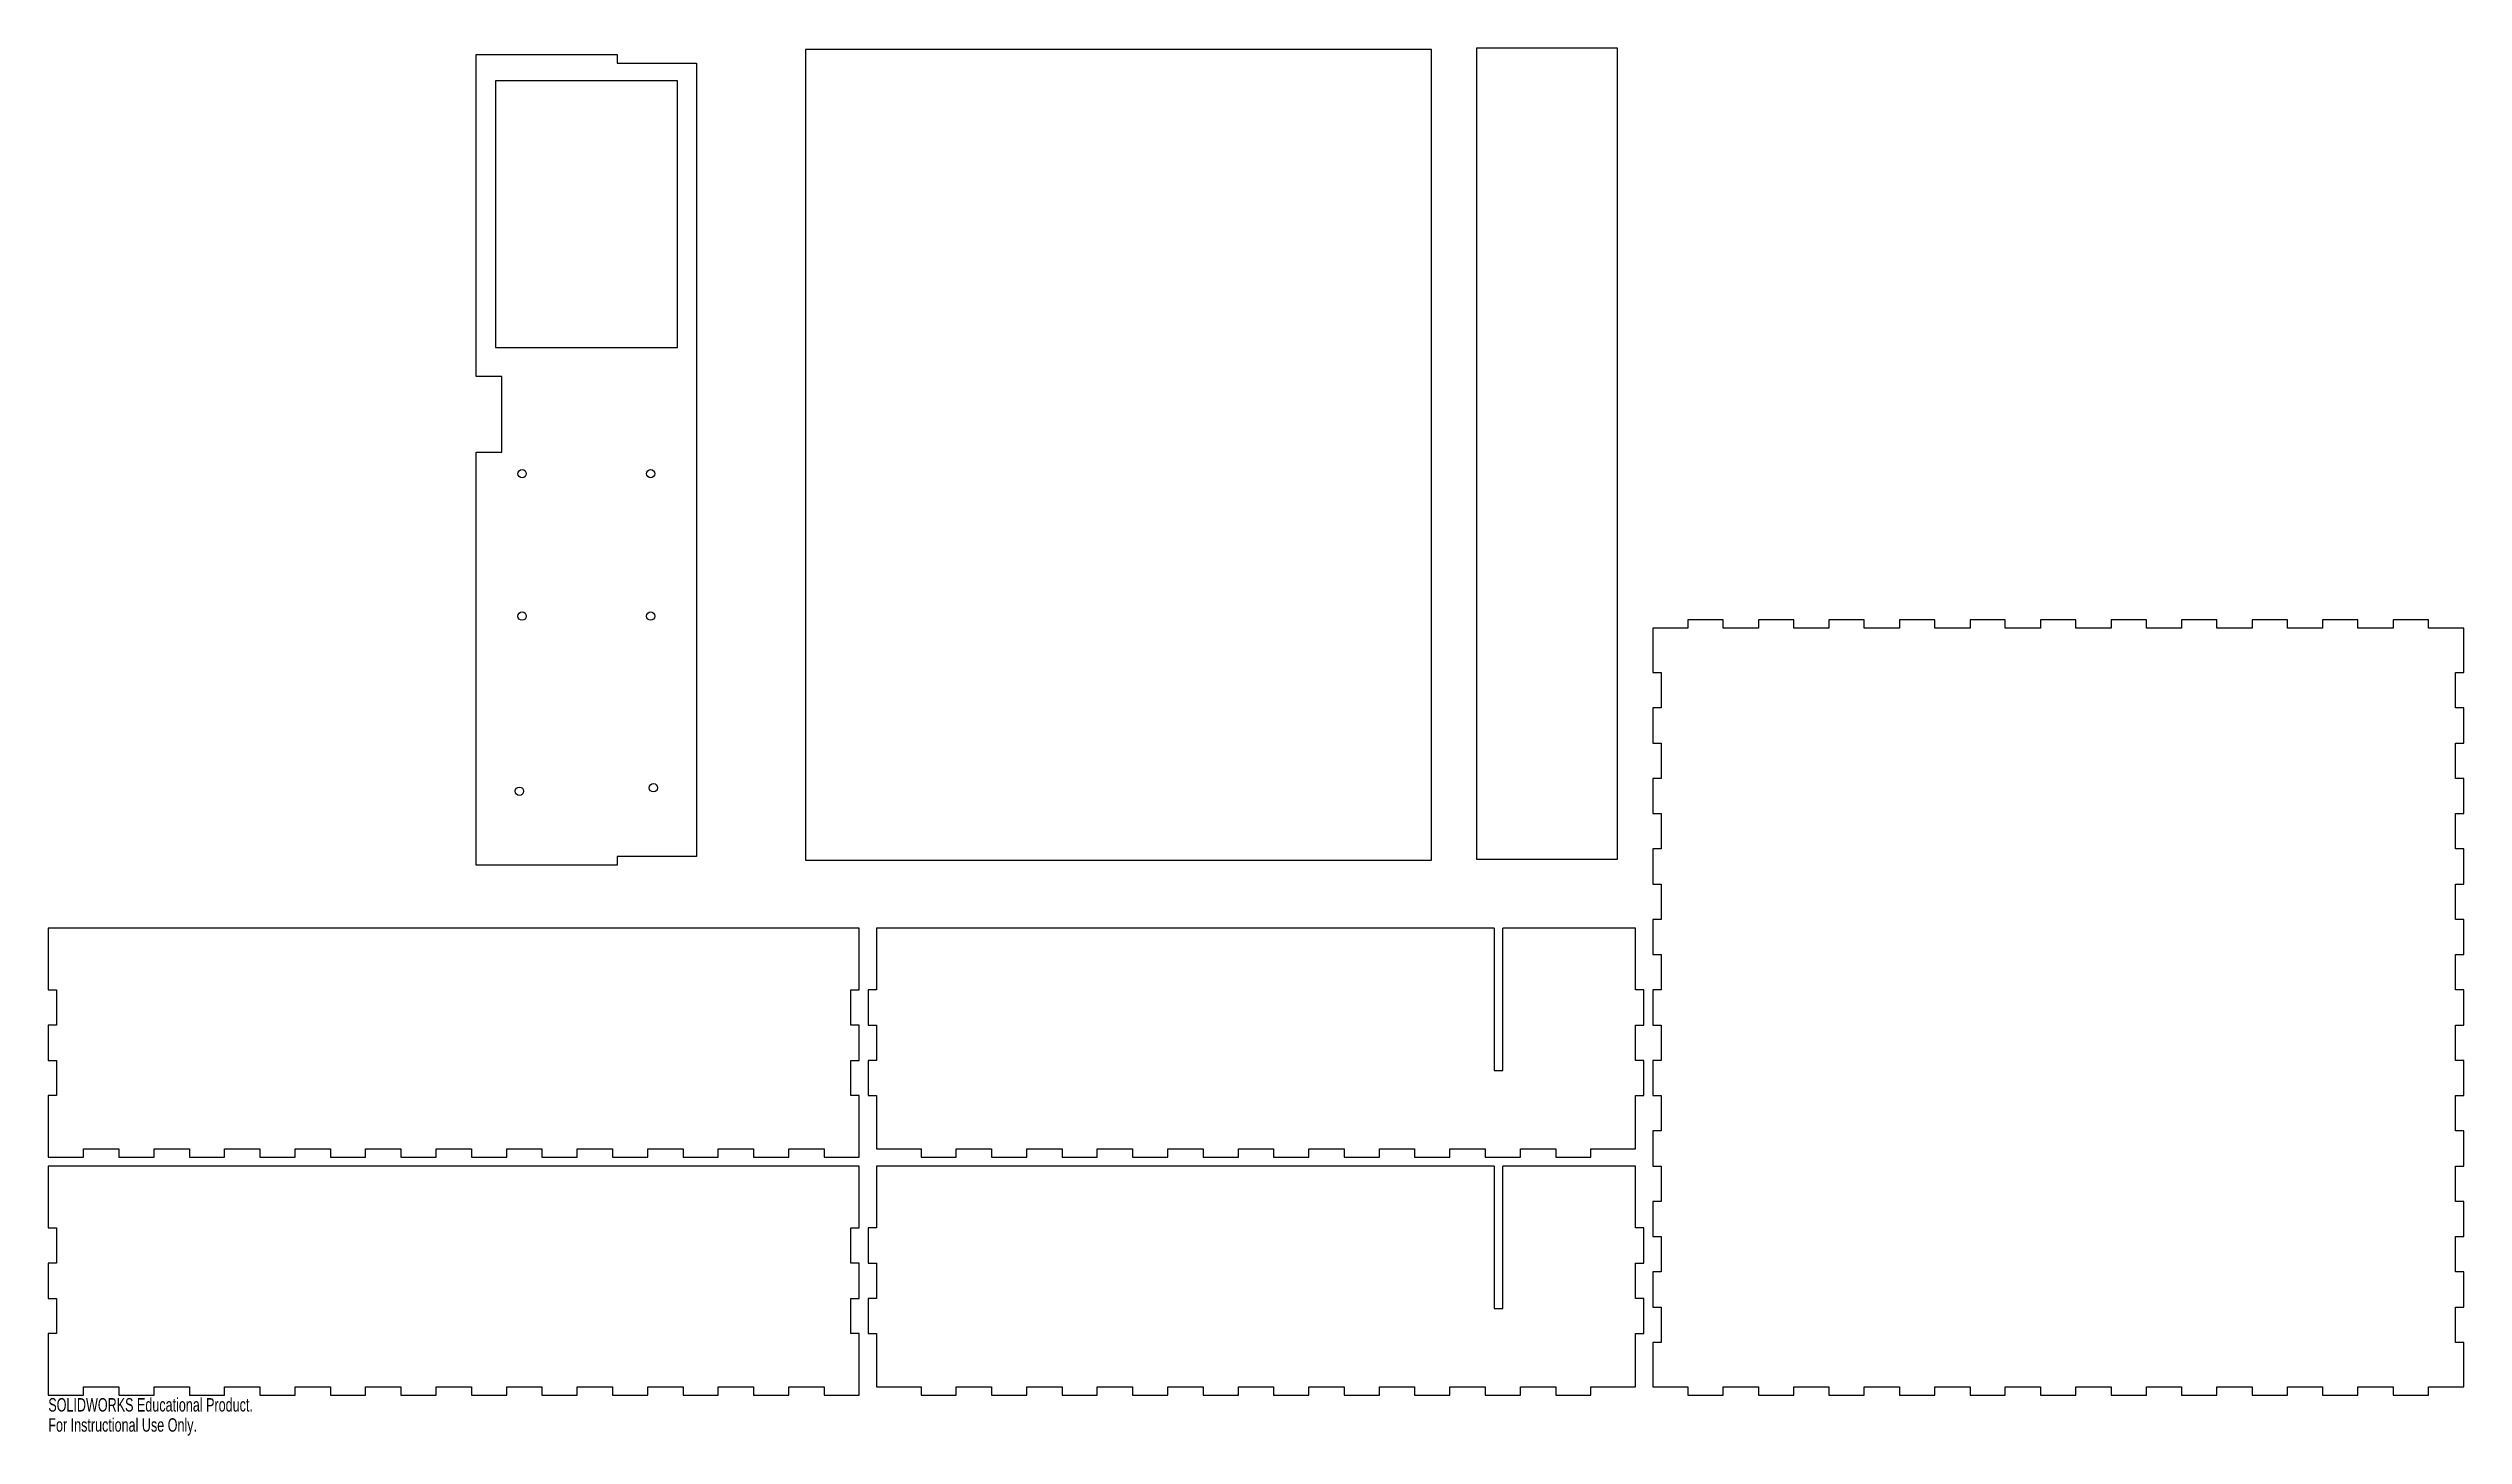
# Model space of a CAD drawing. Header units: millimetres. Extents: x -57 to 813, y 290 to 790.
import ezdxf

# ---------------------------------------------------------------- set-up
doc = ezdxf.new("R2010")
doc.units = ezdxf.units.MM
doc.styles.add('SLDTEXTSTYLE0', font='TXT', dxfattribs={"width": 0.7})

msp = doc.modelspace()

# ---------------------------------------------------------------- linework, layer by layer
at = {"color": 7, "linetype": 'Continuous', "lineweight": 25}
for p, q in [((96.69, 787.49), (147.49, 787.49)), ((96.69, 671.47), (96.69, 787.49)), ((147.49, 787.49), (147.49, 784.32)), ((147.49, 784.32), (176.06, 784.32)), ((176.06, 784.32), (176.06, 498.57)), ((440.81, 789.29), (215.26, 789.29)), ((215.26, 789.29), (215.26, 497.19)), ((440.81, 497.19), (440.81, 789.29)), ((507.72, 789.72), (456.92, 789.72)), ((456.92, 789.72), (456.92, 497.62)), ((507.72, 497.62), (507.72, 789.72)), ((169.14, 777.97), (103.61, 777.97)), ((103.61, 777.97), (103.61, 681.96)), ((169.14, 681.96), (169.14, 777.97)), ((103.61, 681.96), (169.14, 681.96)), ((105.89, 671.47), (96.69, 671.47)), ((105.89, 644.17), (105.89, 671.47)), ((96.69, 495.39), (96.69, 644.17)), ((96.69, 644.17), (105.89, 644.17)), ((533.12, 583.86), (533.12, 580.87)), ((545.82, 583.86), (533.12, 583.86)), ((545.82, 580.87), (545.82, 583.86)), ((558.52, 583.86), (558.52, 580.87)), ((571.22, 583.86), (558.52, 583.86)), ((571.22, 580.87), (571.22, 583.86)), ((583.92, 583.86), (583.92, 580.87)), ((596.62, 583.86), (583.92, 583.86)), ((596.62, 580.87), (596.62, 583.86)), ((609.32, 583.86), (609.32, 580.87)), ((622.02, 583.86), (609.32, 583.86)), ((622.02, 580.87), (622.02, 583.86)), ((634.72, 583.86), (634.72, 580.87)), ((647.42, 583.86), (634.72, 583.86)), ((647.42, 580.87), (647.42, 583.86)), ((660.12, 583.86), (660.12, 580.87)), ((672.82, 583.86), (660.12, 583.86)), ((672.82, 580.87), (672.82, 583.86)), ((685.52, 583.86), (685.52, 580.87)), ((698.22, 583.86), (685.52, 583.86)), ((698.22, 580.87), (698.22, 583.86)), ((710.92, 583.86), (710.92, 580.87)), ((723.62, 583.86), (710.92, 583.86)), ((723.62, 580.87), (723.62, 583.86)), ((736.32, 583.86), (736.32, 580.87)), ((749.02, 583.86), (736.32, 583.86)), ((749.02, 580.87), (749.02, 583.86)), ((761.72, 583.86), (761.72, 580.87)), ((774.42, 583.86), (761.72, 583.86)), ((774.42, 580.87), (774.42, 583.86)), ((787.12, 583.86), (787.12, 580.87)), ((799.82, 583.86), (787.12, 583.86)), ((799.82, 580.87), (799.82, 583.86)), ((520.42, 580.87), (520.42, 564.81)), ((533.12, 580.87), (520.42, 580.87)), ((558.52, 580.87), (545.82, 580.87)), ((583.92, 580.87), (571.22, 580.87)), ((609.32, 580.87), (596.62, 580.87)), ((634.72, 580.87), (622.02, 580.87)), ((660.12, 580.87), (647.42, 580.87)), ((685.52, 580.87), (672.82, 580.87)), ((710.92, 580.87), (698.22, 580.87)), ((736.32, 580.87), (723.62, 580.87)), ((761.72, 580.87), (749.02, 580.87)), ((787.12, 580.87), (774.42, 580.87)), ((812.52, 580.87), (799.82, 580.87)), ((812.52, 564.81), (812.52, 580.87)), ((520.42, 564.81), (523.42, 564.81)), ((523.42, 564.81), (523.42, 552.11)), ((809.52, 564.81), (812.52, 564.81)), ((809.52, 552.11), (809.52, 564.81)), ((520.42, 552.11), (520.42, 539.41)), ((523.42, 552.11), (520.42, 552.11)), ((812.52, 552.11), (809.52, 552.11)), ((812.52, 539.41), (812.52, 552.11)), ((520.42, 539.41), (523.42, 539.41)), ((523.42, 539.41), (523.42, 526.71)), ((809.52, 539.41), (812.52, 539.41)), ((809.52, 526.71), (809.52, 539.41)), ((520.42, 526.71), (520.42, 514.01)), ((523.42, 526.71), (520.42, 526.71)), ((812.52, 526.71), (809.52, 526.71)), ((812.52, 514.01), (812.52, 526.71)), ((520.42, 514.01), (523.42, 514.01)), ((523.42, 514.01), (523.42, 501.31)), ((809.52, 514.01), (812.52, 514.01)), ((809.52, 501.31), (809.52, 514.01)), ((176.06, 498.57), (147.49, 498.57)), ((147.49, 498.57), (147.49, 495.39)), ((215.26, 497.19), (440.81, 497.19)), ((456.92, 497.62), (507.72, 497.62)), ((520.42, 501.31), (520.42, 488.61)), ((523.42, 501.31), (520.42, 501.31)), ((812.52, 501.31), (809.52, 501.31)), ((812.52, 488.61), (812.52, 501.31)), ((147.49, 495.39), (96.69, 495.39)), ((520.42, 488.61), (523.42, 488.61)), ((523.42, 488.61), (523.42, 475.91)), ((809.52, 488.61), (812.52, 488.61)), ((809.52, 475.91), (809.52, 488.61)), ((-57.43, 472.74), (-57.43, 450.51)), ((234.67, 472.74), (-57.43, 472.74)), ((234.67, 450.51), (234.67, 472.74)), ((240.84, 472.74), (240.84, 450.51)), ((463.27, 472.74), (240.84, 472.74)), ((463.27, 472.74), (463.27, 421.43)), ((466.44, 421.43), (466.44, 472.74)), ((514.25, 472.74), (466.44, 472.74)), ((514.25, 450.51), (514.25, 472.74)), ((520.42, 475.91), (520.42, 463.21)), ((523.42, 475.91), (520.42, 475.91)), ((812.52, 475.91), (809.52, 475.91)), ((812.52, 463.21), (812.52, 475.91)), ((520.42, 463.21), (523.42, 463.21)), ((523.42, 463.21), (523.42, 450.51)), ((809.52, 463.21), (812.52, 463.21)), ((809.52, 450.51), (809.52, 463.21)), ((-57.43, 450.51), (-54.43, 450.51)), ((-54.43, 450.51), (-54.43, 437.81)), ((231.67, 450.51), (234.67, 450.51)), ((231.67, 437.81), (231.67, 450.51)), ((237.84, 450.51), (237.84, 437.81)), ((240.84, 450.51), (237.84, 450.51)), ((517.24, 450.51), (514.25, 450.51)), ((517.24, 437.81), (517.24, 450.51)), ((520.42, 450.51), (520.42, 437.81)), ((523.42, 450.51), (520.42, 450.51)), ((812.52, 450.51), (809.52, 450.51)), ((812.52, 437.81), (812.52, 450.51)), ((-57.43, 437.81), (-57.43, 425.11)), ((-54.43, 437.81), (-57.43, 437.81)), ((234.67, 437.81), (231.67, 437.81)), ((234.67, 425.11), (234.67, 437.81)), ((237.84, 437.81), (240.84, 437.81)), ((240.84, 437.81), (240.84, 425.11)), ((514.25, 425.11), (514.25, 437.81)), ((514.25, 437.81), (517.24, 437.81)), ((520.42, 437.81), (523.42, 437.81)), ((523.42, 437.81), (523.42, 425.11)), ((809.52, 437.81), (812.52, 437.81)), ((809.52, 425.11), (809.52, 437.81)), ((-57.43, 425.11), (-54.43, 425.11)), ((-54.43, 425.11), (-54.43, 412.41)), ((231.67, 425.11), (234.67, 425.11)), ((231.67, 412.41), (231.67, 425.11)), ((237.84, 425.11), (237.84, 412.41)), ((240.84, 425.11), (237.84, 425.11)), ((463.27, 421.43), (466.44, 421.43)), ((517.24, 425.11), (514.25, 425.11)), ((517.24, 412.41), (517.24, 425.11)), ((520.42, 425.11), (520.42, 412.41)), ((523.42, 425.11), (520.42, 425.11)), ((812.52, 425.11), (809.52, 425.11)), ((812.52, 412.41), (812.52, 425.11)), ((-57.43, 412.41), (-57.43, 390.19)), ((-54.43, 412.41), (-57.43, 412.41)), ((234.67, 412.41), (231.67, 412.41)), ((234.67, 390.19), (234.67, 412.41)), ((237.84, 412.41), (240.84, 412.41)), ((240.84, 412.41), (240.84, 393.19)), ((514.25, 412.41), (517.24, 412.41)), ((514.25, 393.19), (514.25, 412.41)), ((520.42, 412.41), (523.42, 412.41)), ((523.42, 412.41), (523.42, 399.71)), ((809.52, 412.41), (812.52, 412.41)), ((809.52, 399.71), (809.52, 412.41)), ((-44.73, 393.19), (-32.03, 393.19)), ((-44.73, 390.19), (-44.73, 393.19)), ((-32.03, 393.19), (-32.03, 390.19)), ((-19.33, 393.19), (-6.63, 393.19)), ((-19.33, 390.19), (-19.33, 393.19)), ((-6.63, 393.19), (-6.63, 390.19)), ((6.07, 393.19), (18.77, 393.19)), ((6.07, 390.19), (6.07, 393.19)), ((18.77, 393.19), (18.77, 390.19)), ((31.47, 393.19), (44.17, 393.19)), ((31.47, 390.19), (31.47, 393.19)), ((44.17, 393.19), (44.17, 390.19)), ((56.87, 393.19), (69.57, 393.19)), ((56.87, 390.19), (56.87, 393.19)), ((69.57, 393.19), (69.57, 390.19)), ((82.27, 393.19), (94.97, 393.19)), ((82.27, 390.19), (82.27, 393.19)), ((94.97, 393.19), (94.97, 390.19)), ((107.67, 393.19), (120.37, 393.19)), ((107.67, 390.19), (107.67, 393.19)), ((120.37, 393.19), (120.37, 390.19)), ((133.07, 393.19), (145.77, 393.19)), ((133.07, 390.19), (133.07, 393.19)), ((145.77, 393.19), (145.77, 390.19)), ((158.47, 393.19), (171.17, 393.19)), ((158.47, 390.19), (158.47, 393.19)), ((171.17, 393.19), (171.17, 390.19)), ((183.87, 390.19), (183.87, 393.19)), ((183.87, 393.19), (196.57, 393.19)), ((196.57, 393.19), (196.57, 390.19)), ((209.27, 393.19), (221.97, 393.19)), ((209.27, 390.19), (209.27, 393.19)), ((221.97, 393.19), (221.97, 390.19)), ((240.84, 393.19), (256.89, 393.19)), ((256.89, 393.19), (256.89, 390.19)), ((269.59, 393.19), (282.29, 393.19)), ((269.59, 390.19), (269.59, 393.19)), ((282.29, 393.19), (282.29, 390.19)), ((294.99, 393.19), (307.69, 393.19)), ((294.99, 390.19), (294.99, 393.19)), ((307.69, 393.19), (307.69, 390.19)), ((320.39, 393.19), (333.09, 393.19)), ((320.39, 390.19), (320.39, 393.19)), ((333.09, 393.19), (333.09, 390.19)), ((345.79, 393.19), (358.49, 393.19)), ((345.79, 390.19), (345.79, 393.19)), ((358.49, 393.19), (358.49, 390.19)), ((371.19, 393.19), (383.89, 393.19)), ((371.19, 390.19), (371.19, 393.19)), ((383.89, 393.19), (383.89, 390.19)), ((396.59, 390.19), (396.59, 393.19)), ((396.59, 393.19), (409.29, 393.19)), ((409.29, 393.19), (409.29, 390.19)), ((421.99, 393.19), (434.69, 393.19)), ((421.99, 390.19), (421.99, 393.19)), ((434.69, 393.19), (434.69, 390.19)), ((447.39, 393.19), (460.09, 393.19)), ((447.39, 390.19), (447.39, 393.19)), ((460.09, 393.19), (460.09, 390.19)), ((472.79, 393.19), (485.49, 393.19)), ((472.79, 390.19), (472.79, 393.19)), ((485.49, 393.19), (485.49, 390.19)), ((498.19, 390.19), (498.19, 393.19)), ((498.19, 393.19), (514.25, 393.19)), ((520.42, 399.71), (520.42, 387.01)), ((523.42, 399.71), (520.42, 399.71)), ((812.52, 399.71), (809.52, 399.71)), ((812.52, 387.01), (812.52, 399.71)), ((-57.43, 390.19), (-44.73, 390.19)), ((-57.43, 387.01), (-57.43, 364.79)), ((234.67, 387.01), (-57.43, 387.01)), ((-32.03, 390.19), (-19.33, 390.19)), ((-6.63, 390.19), (6.07, 390.19)), ((18.77, 390.19), (31.47, 390.19)), ((44.17, 390.19), (56.87, 390.19)), ((69.57, 390.19), (82.27, 390.19)), ((94.97, 390.19), (107.67, 390.19)), ((120.37, 390.19), (133.07, 390.19)), ((145.77, 390.19), (158.47, 390.19)), ((171.17, 390.19), (183.87, 390.19)), ((196.57, 390.19), (209.27, 390.19)), ((221.97, 390.19), (234.67, 390.19)), ((234.67, 364.79), (234.67, 387.01)), ((240.84, 387.01), (240.84, 364.79)), ((463.27, 387.01), (240.84, 387.01)), ((256.89, 390.19), (269.59, 390.19)), ((282.29, 390.19), (294.99, 390.19)), ((307.69, 390.19), (320.39, 390.19)), ((333.09, 390.19), (345.79, 390.19)), ((358.49, 390.19), (371.19, 390.19)), ((383.89, 390.19), (396.59, 390.19)), ((409.29, 390.19), (421.99, 390.19)), ((434.69, 390.19), (447.39, 390.19)), ((460.09, 390.19), (472.79, 390.19)), ((463.27, 387.01), (463.27, 335.71)), ((466.44, 335.71), (466.44, 387.01)), ((514.25, 387.01), (466.44, 387.01)), ((485.49, 390.19), (498.19, 390.19)), ((514.25, 364.79), (514.25, 387.01)), ((520.42, 387.01), (523.42, 387.01)), ((523.42, 387.01), (523.42, 374.31)), ((809.52, 387.01), (812.52, 387.01)), ((809.52, 374.31), (809.52, 387.01)), ((520.42, 374.31), (520.42, 361.61)), ((523.42, 374.31), (520.42, 374.31)), ((812.52, 374.31), (809.52, 374.31)), ((812.52, 361.61), (812.52, 374.31)), ((-57.43, 364.79), (-54.43, 364.79)), ((-54.43, 364.79), (-54.43, 352.09)), ((231.67, 364.79), (234.67, 364.79)), ((231.67, 352.09), (231.67, 364.79)), ((237.84, 364.79), (237.84, 352.09)), ((240.84, 364.79), (237.84, 364.79)), ((517.24, 364.79), (514.25, 364.79)), ((517.24, 352.09), (517.24, 364.79)), ((520.42, 361.61), (523.42, 361.61)), ((523.42, 361.61), (523.42, 348.91)), ((809.52, 361.61), (812.52, 361.61)), ((809.52, 348.91), (809.52, 361.61)), ((-57.43, 352.09), (-57.43, 339.39)), ((-54.43, 352.09), (-57.43, 352.09)), ((234.67, 352.09), (231.67, 352.09)), ((234.67, 339.39), (234.67, 352.09)), ((237.84, 352.09), (240.84, 352.09)), ((240.84, 352.09), (240.84, 339.39)), ((514.25, 352.09), (517.24, 352.09)), ((514.25, 339.39), (514.25, 352.09)), ((520.42, 348.91), (520.42, 336.21)), ((523.42, 348.91), (520.42, 348.91)), ((812.52, 348.91), (809.52, 348.91)), ((812.52, 336.21), (812.52, 348.91)), ((-57.43, 339.39), (-54.43, 339.39)), ((-54.43, 339.39), (-54.43, 326.69)), ((231.67, 339.39), (234.67, 339.39)), ((231.67, 326.69), (231.67, 339.39)), ((237.84, 339.39), (237.84, 326.69)), ((240.84, 339.39), (237.84, 339.39)), ((517.24, 339.39), (514.25, 339.39)), ((517.24, 326.69), (517.24, 339.39)), ((463.27, 335.71), (466.44, 335.71)), ((520.42, 336.21), (523.42, 336.21)), ((523.42, 336.21), (523.42, 323.51)), ((809.52, 336.21), (812.52, 336.21)), ((809.52, 323.51), (809.52, 336.21)), ((-57.43, 326.69), (-57.43, 304.46)), ((-54.43, 326.69), (-57.43, 326.69)), ((234.67, 326.69), (231.67, 326.69)), ((234.67, 304.46), (234.67, 326.69)), ((237.84, 326.69), (240.84, 326.69)), ((240.84, 326.69), (240.84, 307.46)), ((514.25, 326.69), (517.24, 326.69)), ((514.25, 307.46), (514.25, 326.69)), ((520.42, 323.51), (520.42, 307.46)), ((523.42, 323.51), (520.42, 323.51)), ((812.52, 323.51), (809.52, 323.51)), ((812.52, 307.46), (812.52, 323.51)), ((-44.73, 307.46), (-32.03, 307.46)), ((-44.73, 304.46), (-44.73, 307.46)), ((-32.03, 307.46), (-32.03, 304.46)), ((-19.33, 307.46), (-6.63, 307.46)), ((-19.33, 304.46), (-19.33, 307.46)), ((-6.63, 307.46), (-6.63, 304.46)), ((6.07, 307.46), (18.77, 307.46)), ((6.07, 304.46), (6.07, 307.46)), ((18.77, 307.46), (18.77, 304.46)), ((31.47, 307.46), (44.17, 307.46)), ((31.47, 304.46), (31.47, 307.46)), ((44.17, 307.46), (44.17, 304.46)), ((56.87, 307.46), (69.57, 307.46)), ((56.87, 304.46), (56.87, 307.46)), ((69.57, 307.46), (69.57, 304.46)), ((82.27, 307.46), (94.97, 307.46)), ((82.27, 304.46), (82.27, 307.46)), ((94.97, 307.46), (94.97, 304.46)), ((107.67, 307.46), (120.37, 307.46)), ((107.67, 304.46), (107.67, 307.46)), ((120.37, 307.46), (120.37, 304.46)), ((133.07, 307.46), (145.77, 307.46)), ((133.07, 304.46), (133.07, 307.46)), ((145.77, 307.46), (145.77, 304.46)), ((158.47, 307.46), (171.17, 307.46)), ((158.47, 304.46), (158.47, 307.46)), ((171.17, 307.46), (171.17, 304.46)), ((183.87, 307.46), (196.57, 307.46)), ((183.87, 304.46), (183.87, 307.46)), ((196.57, 307.46), (196.57, 304.46)), ((209.27, 307.46), (221.97, 307.46)), ((209.27, 304.46), (209.27, 307.46)), ((221.97, 307.46), (221.97, 304.46)), ((240.84, 307.46), (256.89, 307.46)), ((256.89, 307.46), (256.89, 304.46)), ((269.59, 307.46), (282.29, 307.46)), ((269.59, 304.46), (269.59, 307.46)), ((282.29, 307.46), (282.29, 304.46)), ((294.99, 307.46), (307.69, 307.46)), ((294.99, 304.46), (294.99, 307.46)), ((307.69, 307.46), (307.69, 304.46)), ((320.39, 307.46), (333.09, 307.46)), ((320.39, 304.46), (320.39, 307.46)), ((333.09, 307.46), (333.09, 304.46)), ((345.79, 307.46), (358.49, 307.46)), ((345.79, 304.46), (345.79, 307.46)), ((358.49, 307.46), (358.49, 304.46)), ((371.19, 307.46), (383.89, 307.46)), ((371.19, 304.46), (371.19, 307.46)), ((383.89, 307.46), (383.89, 304.46)), ((396.59, 307.46), (409.29, 307.46)), ((396.59, 304.46), (396.59, 307.46)), ((409.29, 307.46), (409.29, 304.46)), ((421.99, 307.46), (434.69, 307.46)), ((421.99, 304.46), (421.99, 307.46)), ((434.69, 307.46), (434.69, 304.46)), ((447.39, 307.46), (460.09, 307.46)), ((447.39, 304.46), (447.39, 307.46)), ((460.09, 307.46), (460.09, 304.46)), ((472.79, 307.46), (485.49, 307.46)), ((472.79, 304.46), (472.79, 307.46)), ((485.49, 307.46), (485.49, 304.46)), ((498.19, 307.46), (514.25, 307.46)), ((498.19, 304.46), (498.19, 307.46)), ((520.42, 307.46), (533.12, 307.46)), ((533.12, 307.46), (533.12, 304.46)), ((545.82, 307.46), (558.52, 307.46)), ((545.82, 304.46), (545.82, 307.46)), ((558.52, 307.46), (558.52, 304.46)), ((571.22, 307.46), (583.92, 307.46)), ((571.22, 304.46), (571.22, 307.46)), ((583.92, 307.46), (583.92, 304.46)), ((596.62, 307.46), (609.32, 307.46)), ((596.62, 304.46), (596.62, 307.46)), ((609.32, 307.46), (609.32, 304.46)), ((622.02, 307.46), (634.72, 307.46)), ((622.02, 304.46), (622.02, 307.46)), ((634.72, 307.46), (634.72, 304.46)), ((647.42, 307.46), (660.12, 307.46)), ((647.42, 304.46), (647.42, 307.46)), ((660.12, 307.46), (660.12, 304.46)), ((672.82, 307.46), (685.52, 307.46)), ((672.82, 304.46), (672.82, 307.46)), ((685.52, 307.46), (685.52, 304.46)), ((698.22, 307.46), (710.92, 307.46)), ((698.22, 304.46), (698.22, 307.46)), ((710.92, 307.46), (710.92, 304.46)), ((723.62, 307.46), (736.32, 307.46)), ((723.62, 304.46), (723.62, 307.46)), ((736.32, 307.46), (736.32, 304.46)), ((749.02, 307.46), (761.72, 307.46)), ((749.02, 304.46), (749.02, 307.46)), ((761.72, 307.46), (761.72, 304.46)), ((774.42, 304.46), (774.42, 307.46)), ((774.42, 307.46), (787.12, 307.46)), ((787.12, 307.46), (787.12, 304.46)), ((799.82, 307.46), (812.52, 307.46)), ((799.82, 304.46), (799.82, 307.46)), ((-57.43, 304.46), (-44.73, 304.46)), ((-32.03, 304.46), (-19.33, 304.46)), ((-6.63, 304.46), (6.07, 304.46)), ((18.77, 304.46), (31.47, 304.46)), ((44.17, 304.46), (56.87, 304.46)), ((69.57, 304.46), (82.27, 304.46)), ((94.97, 304.46), (107.67, 304.46)), ((120.37, 304.46), (133.07, 304.46)), ((145.77, 304.46), (158.47, 304.46)), ((171.17, 304.46), (183.87, 304.46)), ((196.57, 304.46), (209.27, 304.46)), ((221.97, 304.46), (234.67, 304.46)), ((256.89, 304.46), (269.59, 304.46)), ((282.29, 304.46), (294.99, 304.46)), ((307.69, 304.46), (320.39, 304.46)), ((333.09, 304.46), (345.79, 304.46)), ((358.49, 304.46), (371.19, 304.46)), ((383.89, 304.46), (396.59, 304.46)), ((409.29, 304.46), (421.99, 304.46)), ((434.69, 304.46), (447.39, 304.46)), ((460.09, 304.46), (472.79, 304.46)), ((485.49, 304.46), (498.19, 304.46)), ((533.12, 304.46), (545.82, 304.46)), ((558.52, 304.46), (571.22, 304.46)), ((583.92, 304.46), (596.62, 304.46)), ((609.32, 304.46), (622.02, 304.46)), ((634.72, 304.46), (647.42, 304.46)), ((660.12, 304.46), (672.82, 304.46)), ((685.52, 304.46), (698.22, 304.46)), ((710.92, 304.46), (723.62, 304.46)), ((736.32, 304.46), (749.02, 304.46)), ((761.72, 304.46), (774.42, 304.46)), ((787.12, 304.46), (799.82, 304.46))]:
    msp.add_line(p, q, dxfattribs=at)
for centre in [(113.22, 636.47), (159.52, 636.47), (113.22, 585.17), (159.52, 585.17), (112.24, 522.06), (160.5, 523.33)]:
    msp.add_circle(centre, 1.5, dxfattribs=at)

# ---------------------------------------------------------------- texts
at = {"color": 7, "linetype": 'Continuous', "char_height": 4.8336, "attachment_point": 1, "style": 'SLDTEXTSTYLE0'}
for s, insert in [('SOLIDWORKS Educational Product.', (-57.43, 303.44)), ('For Instructional Use Only.', (-57.43, 296.19))]:
    msp.add_mtext(s, dxfattribs=dict(at, insert=insert))

doc.saveas('drawing.dxf')
